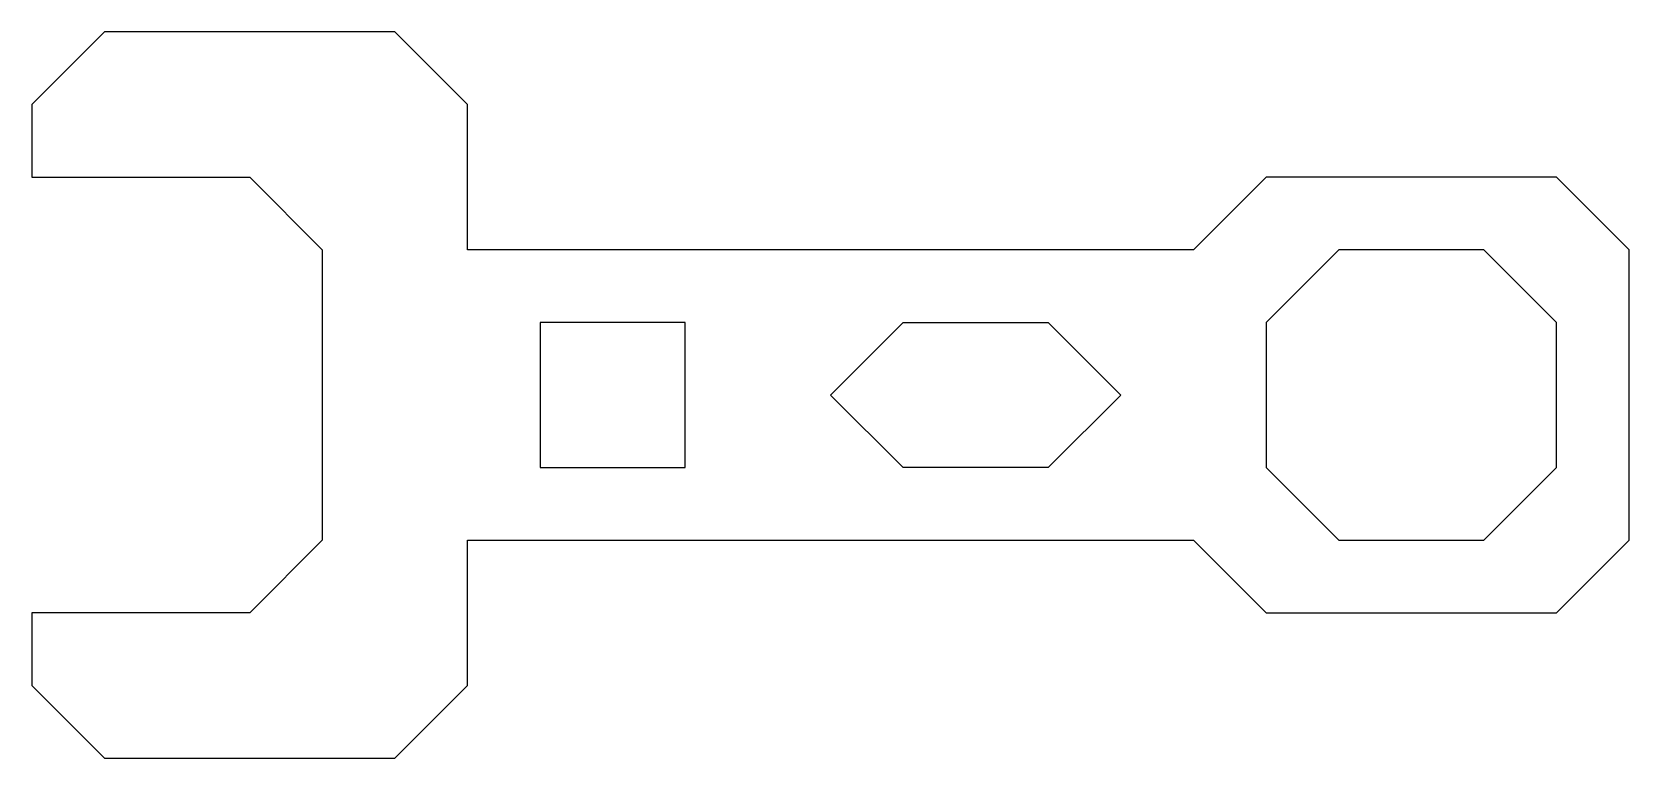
# Model space of a CAD drawing. Header units: inches. Extents: x 2.5 to 13.5, y 1.5 to 6.5.
import ezdxf

# ---------------------------------------------------------------- set-up
doc = ezdxf.new("R2010")
doc.units = ezdxf.units.IN
doc.header["$MEASUREMENT"] = 0

msp = doc.modelspace()

# ---------------------------------------------------------------- linework, layer by layer
for p, q in [((3, 6.5), (2.5, 6)), ((5, 6.5), (3, 6.5)), ((5.5, 6), (5, 6.5)), ((2.5, 6), (2.5, 5.5)), ((5.5, 5), (5.5, 6)), ((2.5, 5.5), (4, 5.5)), ((4, 5.5), (4.5, 5)), ((11, 5.5), (10.5, 5)), ((13, 5.5), (11, 5.5)), ((13.5, 5), (13, 5.5)), ((4.5, 5), (4.5, 3)), ((10.5, 5), (5.5, 5)), ((11.5, 5), (11, 4.5)), ((12.5, 5), (11.5, 5)), ((13, 4.5), (12.5, 5)), ((13.5, 3), (13.5, 5)), ((6, 4.5), (6, 3.5)), ((7, 4.5), (6, 4.5)), ((7, 3.5), (7, 4.5)), ((8, 4), (8.5, 4.5)), ((8.5, 4.5), (9.5, 4.5)), ((9.5, 4.5), (10, 4)), ((11, 4.5), (11, 3.5)), ((13, 3.5), (13, 4.5)), ((8.5, 3.5), (8, 4)), ((10, 4), (9.5, 3.5)), ((6, 3.5), (7, 3.5)), ((9.5, 3.5), (8.5, 3.5)), ((11, 3.5), (11.5, 3)), ((12.5, 3), (13, 3.5)), ((4.5, 3), (4, 2.5)), ((5.5, 2), (5.5, 3)), ((5.5, 3), (10.5, 3)), ((10.5, 3), (11, 2.5)), ((11.5, 3), (12.5, 3)), ((13, 2.5), (13.5, 3)), ((4, 2.5), (2.5, 2.5)), ((2.5, 2.5), (2.5, 2)), ((11, 2.5), (13, 2.5)), ((2.5, 2), (3, 1.5)), ((5, 1.5), (5.5, 2)), ((3, 1.5), (5, 1.5))]:
    msp.add_line(p, q)

doc.saveas('drawing.dxf')
